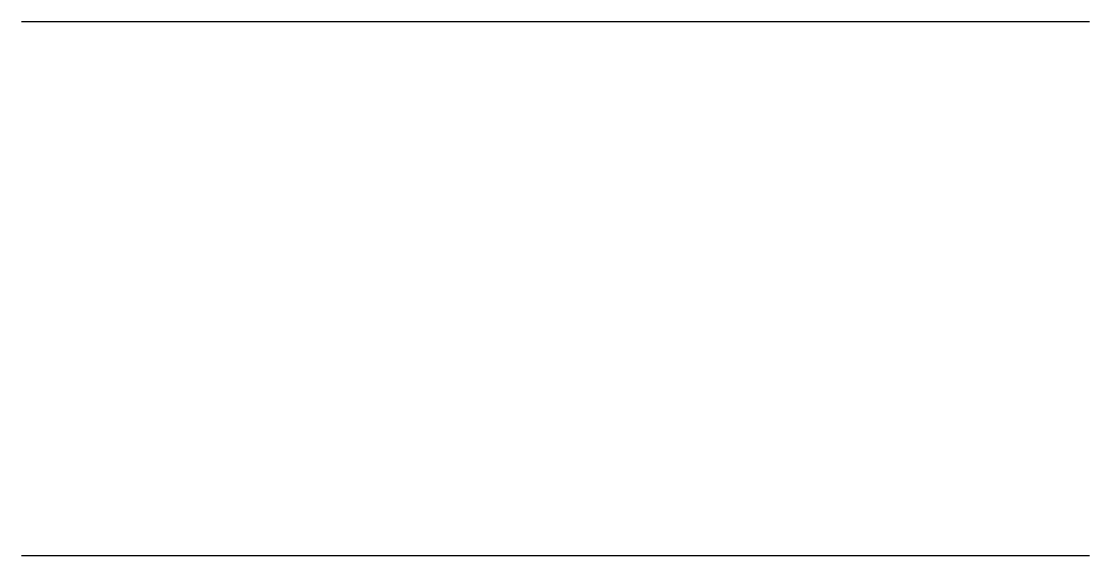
# Model space of a CAD drawing. Header units: millimetres. Extents: x 0 to 10, y 0 to 5.
import ezdxf

# ---------------------------------------------------------------- set-up
doc = ezdxf.new("R2010")
doc.units = ezdxf.units.MM
doc.layers.add('hidden', color=5, linetype='Continuous')
doc.layers.add('walls', color=1, linetype='CONTINUOUS')

msp = doc.modelspace()

# ---------------------------------------------------------------- linework, layer by layer
at = {"layer": 'hidden'}
msp.add_line((0, 5), (10, 5), dxfattribs=at)
at = {"layer": 'walls'}
msp.add_line((0, 0), (10, 0), dxfattribs=at)

doc.saveas('drawing.dxf')
